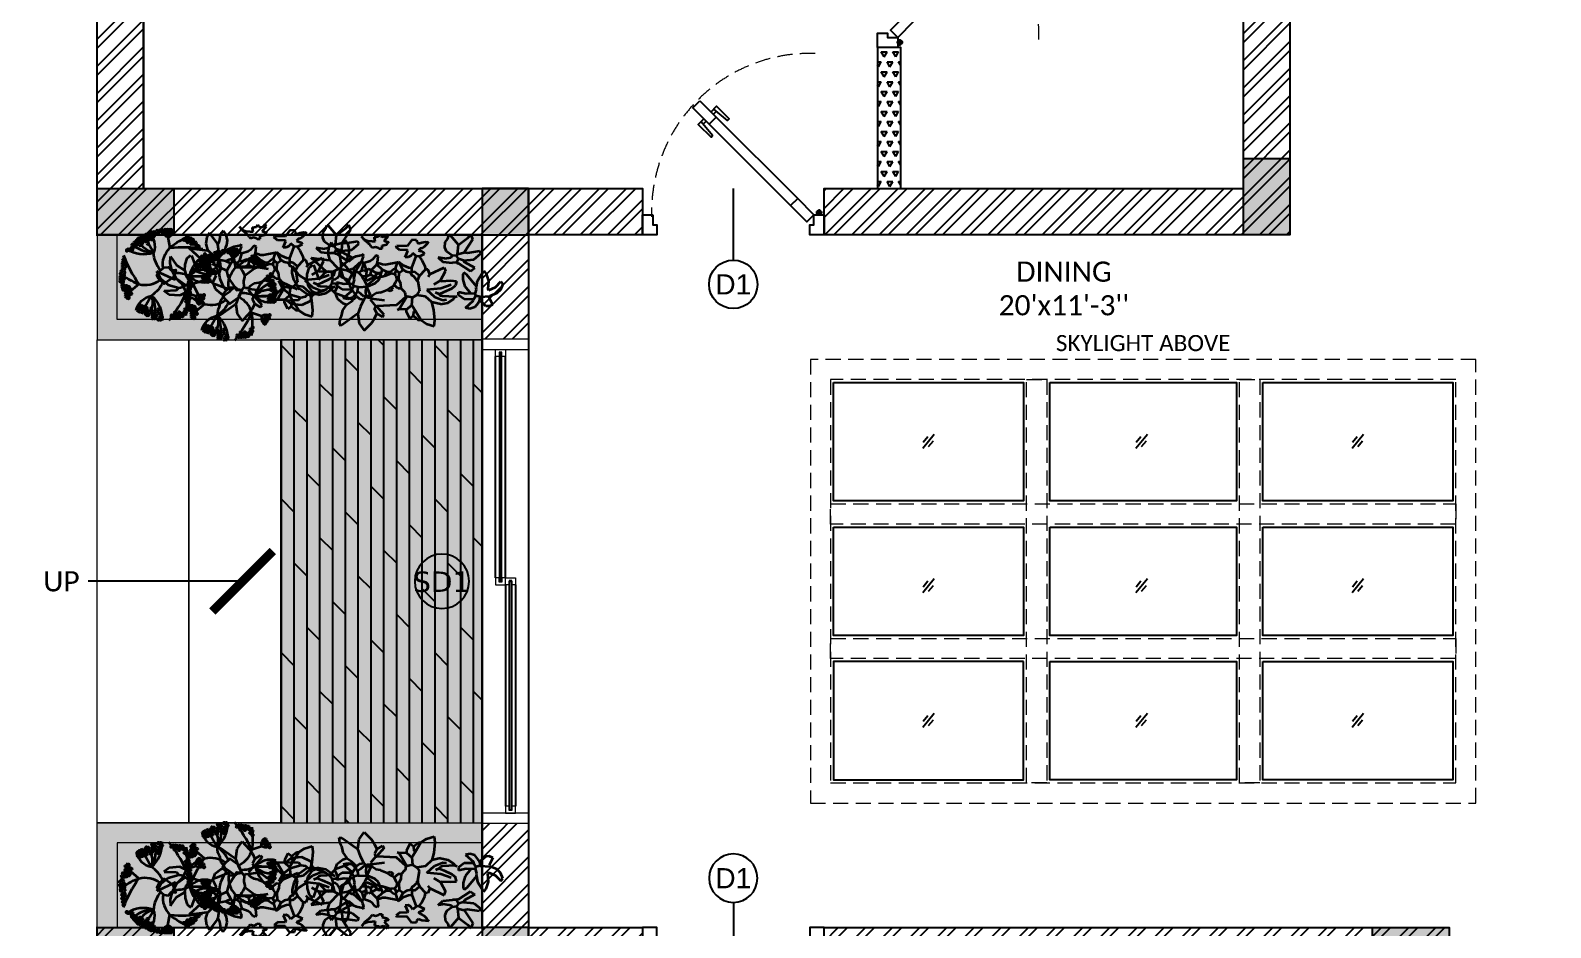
# Model space of a CAD drawing. Header units: millimetres. Extents: x -10000 to 124200, y -12045 to 23620.
# Drawn here: x 100319 to 107858, y 4510 to 8959 of the extents above; entities that cross this region are included whole.
import ezdxf
from ezdxf.enums import TextEntityAlignment as Align

# ---------------------------------------------------------------- set-up
doc = ezdxf.new("R2010")
doc.units = ezdxf.units.MM
doc.header["$LTSCALE"] = 150
doc.set_wipeout_variables(frame=1)
doc.linetypes.add('DASHED', pattern=[0.75, 0.5, -0.25])
for name, color, linetype in [('ad-Arrow', 32, 'Continuous'), ('ad-Column', 3, 'Continuous'), ('ad-Column Hatch', 125, 'Continuous'), ('ad-Door', 11, 'Continuous'), ('ad-Furniture', 8, 'Continuous'), ('ad-Text main', 7, 'Continuous'), ('ad-Text Main_Door&window Label', 7, 'Continuous'), ('ad-Wall', 240, 'Continuous'), ('ad-Wall hatch', 8, 'Continuous')]:
    doc.layers.add(name, color=color, linetype=linetype)
doc.layers.add('ad-Elevation 10', color=8, linetype='Continuous', lineweight=0)
for name, color, linetype, lineweight, true_color in [('ad-Framing', 30, 'Continuous', 35, 0xff7f00), ('ad-Landscape', 7, 'Continuous', 35, 0x007f00), ('ad-Landscape 2', 7, 'Continuous', 35, 0x264c00)]:
    doc.layers.add(name, color=color, linetype=linetype, lineweight=lineweight, true_color=true_color)
doc.layers.add('ad-Glass Sectionline', color=140, linetype='Continuous', true_color=0x00bfff)
doc.layers.add('ad-Verandah', color=7, linetype='Continuous', true_color=0xa57c52)
doc.layers.get('ad-Furniture').off()
doc.styles.add('6 U T S R N_Corridor-Basement$0$Standard', font='arial.ttf')
doc.styles.add('6 U T S R N_Typical Floor Plan$0$3BHK-E(NB)$0$grid_text', font='verdana.ttf', dxfattribs={"width": 0.9})
doc.styles.add('New Text Style', font='arial.ttf', dxfattribs={"height": 100})
doc.styles.get("Standard").update_dxf_attribs({"font": 'calibril.ttf'})
doc.dimstyles.new('A-100-DIM-INT (MM-FT)', dxfattribs={"dimscale": 50, "dimtxt": 2.4, "dimasz": 1, "dimexe": 5, "dimexo": 100, "dimgap": 1, "dimtad": 0, "dimdec": 0, "dimdsep": 46, "dimtxsty": 'Standard', "dimblk": 'ARCHTICK', "dimcen": 0.025, "dimse1": 1, "dimse2": 1, "dimclrd": 256, "dimclre": 256, "dimclrt": 256, "dimazin": 2, "dimtfac": 1, "dimtdec": 0, "dimtix": 1, "dimtmove": 2, "dimatfit": 3, "dimldrblk": 'ARCHTICK', "dimfxl": 1, "dimtolj": 1, "dimtzin": 0, "dimarcsym": 0})

# ---------------------------------------------------------------- blocks, each defined once
blk = doc.blocks.new('_ArchTick')
at = {"color": 0, "linetype": 'ByBlock', "const_width": 0.15}
blk.add_lwpolyline([(-0.5, -0.5), (0.5, 0.5)], dxfattribs=at)
blk = doc.blocks.new('busch1')
for p, q in [((-4.38, 7.36), (-3.78, 8.29)), ((-3.78, 8.29), (-2.83, 7.4)), ((3.42, 7.29), (4.09, 7.8)), ((4.09, 7.8), (5.08, 8.14)), ((5.08, 8.14), (5.19, 7.4)), ((-6.87, 7.43), (-6.56, 7.43)), ((-6.85, 7.18), (-6.87, 7.43)), ((-6.78, 6.73), (-6.85, 7.18)), ((-6.56, 6.36), (-6.78, 6.73)), ((-6.56, 7.43), (-4.64, 6.2)), ((-6.56, 6.36), (-6.33, 5.59)), ((-4.64, 6.2), (-4.49, 6.13)), ((-4.49, 6.13), (-4.38, 7.36)), ((-4.1, 5.22), (-4.49, 6.13)), ((-2.83, 7.4), (-2.4, 6.84)), ((-2.4, 6.84), (-2.1, 6.2)), ((-2.1, 6.2), (-2.34, 5.59)), ((-2.1, 6.2), (-1.41, 6.66)), ((-1.18, 6.43), (-2.1, 5.28)), ((-1.41, 6.66), (-1.18, 6.43)), ((0.74, 5.82), (0.51, 5.9)), ((1.66, 5.9), (0.74, 5.82)), ((0.74, 5.82), (1.79, 4.24)), ((2.05, 7.05), (1.66, 6.2)), ((1.66, 6.2), (1.66, 5.9)), ((1.66, 5.9), (2.35, 5.36)), ((2.51, 6.74), (2.05, 7.05)), ((2.74, 6.05), (2.35, 5.36)), ((2.51, 6.74), (3.12, 7.28)), ((2.51, 6.74), (2.58, 6.2)), ((2.58, 6.2), (2.74, 6.05)), ((2.74, 6.05), (3.42, 7.29)), ((3.12, 7.28), (3.43, 7.28)), ((5.11, 6.07), (4.89, 5.13)), ((5.19, 7.4), (5.11, 6.07)), ((9.64, 6.15), (9.09, 6.01)), ((9.09, 6.01), (10.16, 5.16)), ((10.27, 6), (9.64, 6.15)), ((10.7, 5.55), (10.27, 6)), ((11.68, 5.92), (11.32, 5.55)), ((12.11, 5.96), (11.68, 5.92)), ((12.55, 5.78), (12.11, 5.96)), ((12.55, 5.78), (12.16, 4.85)), ((-12.83, 4.56), (-13.44, 4.03)), ((-13.42, 4.05), (-11.87, 4.05)), ((-11.47, 4.74), (-12.83, 4.56)), ((-11.87, 4.05), (-11.56, 3.74)), ((-10.31, 4.25), (-11.47, 4.74)), ((-10.31, 4.25), (-10.18, 3.67)), ((-7.26, 3.28), (-6.99, 4.11)), ((-6.99, 4.11), (-6.32, 4.7)), ((-5.03, 4.36), (-6.79, 3.59)), ((-6.33, 5.59), (-5.79, 4.9)), ((-6.32, 4.7), (-5.79, 4.9)), ((-5.79, 4.9), (-5.03, 4.43)), ((-4.49, 3.97), (-5.26, 2.74)), ((-5.03, 4.43), (-5.03, 4.36)), ((-5.03, 4.36), (-4.49, 3.97)), ((-4.49, 3.97), (-4.17, 4.25)), ((-4.17, 4.25), (-3.64, 4.36)), ((-3.64, 4.36), (-4.1, 5.22)), ((-3.64, 4.36), (-3.33, 4.05)), ((-3.18, 4.2), (-3.33, 4.05)), ((-3.33, 4.05), (-3.33, 3.28)), ((-2.8, 4.2), (-3.18, 4.2)), ((-2.18, 5.28), (-2.8, 4.43)), ((-2.8, 4.43), (-2.72, 4.28)), ((-2.72, 4.28), (-2.8, 4.2)), ((-2.58, 3.96), (-2.8, 4.2)), ((-2.72, 4.28), (-1.03, 4.59)), ((-2.05, 3.66), (-2.58, 3.96)), ((-2.34, 5.59), (-2.18, 5.28)), ((-2.18, 5.28), (-2.1, 5.28)), ((-2.1, 5.28), (-2.03, 5.28)), ((0.46, 5.28), (-2.03, 5.28)), ((1.66, 4.28), (0.46, 5.28)), ((1.66, 4.2), (1.59, 3.74)), ((1.66, 4.2), (1.66, 4.28)), ((2.51, 4.43), (1.79, 4.24)), ((2.35, 5.36), (2.51, 4.43)), ((3.05, 4.13), (2.51, 4.43)), ((4.12, 4.36), (3.05, 4.13)), ((3.05, 4.13), (3.43, 3.67)), ((4.89, 5.13), (4.12, 4.36)), ((4.34, 3.53), (5.27, 4.45)), ((5.97, 5.43), (4.89, 5.13)), ((4.89, 5.13), (4.89, 5.2)), ((5.27, 4.45), (6.3, 4.92)), ((5.89, 4.13), (5.43, 3.9)), ((6.04, 4.36), (5.89, 4.13)), ((5.89, 4.13), (6.51, 3.9)), ((5.97, 5.43), (6.92, 5.29)), ((6.27, 4.43), (6.04, 4.36)), ((7.89, 4.59), (6.27, 4.43)), ((6.3, 4.92), (6.78, 4.87)), ((6.51, 3.9), (7.51, 3.51)), ((6.92, 5.29), (7.66, 4.85)), ((7.66, 4.85), (7.89, 4.59)), ((7.89, 4.59), (8.12, 4.51)), ((9.01, 4.93), (8.32, 4.39)), ((8.32, 4.39), (8.32, 4.01)), ((9.28, 4.26), (8.32, 4.01)), ((10.16, 5.01), (9.01, 4.93)), ((9.86, 4.24), (9.21, 3.34)), ((9.86, 4.24), (9.28, 4.26)), ((10.39, 4.32), (9.86, 4.24)), ((10.16, 5.16), (10.16, 5.01)), ((10.16, 5.01), (10.47, 4.55)), ((10.47, 4.55), (10.39, 4.32)), ((10.39, 4.32), (10.62, 3.78)), ((11.01, 4.7), (10.47, 4.55)), ((10.93, 5.24), (10.7, 5.55)), ((11.32, 5.55), (10.93, 5.24)), ((10.93, 5.24), (11.01, 4.7)), ((11.01, 4.7), (12.24, 4.7)), ((12.16, 3.93), (12.01, 3.78)), ((12.16, 4.85), (12.24, 4.7)), ((12.16, 3.93), (12.99, 3.59)), ((13.13, 4.37), (12.24, 4.7)), ((13.63, 3.96), (13.13, 4.37)), ((13.93, 3.24), (13.63, 3.96)), ((-11.95, 2.74), (-14.23, 1.55)), ((-13.71, 2.59), (-14.23, 1.55)), ((-13.73, 2.55), (-12.88, 3.32)), ((-12.88, 3.32), (-11.56, 3.74)), ((-11.79, 2.59), (-12.32, 1.49)), ((-11.79, 2.59), (-11.95, 2.74)), ((-10.71, 3.44), (-11.79, 2.59)), ((-11.56, 3.74), (-10.95, 3.67)), ((-10.95, 3.67), (-10.71, 3.44)), ((-10.71, 3.44), (-10.33, 3.44)), ((-10.68, 1.61), (-10.56, 2.38)), ((-10.56, 2.38), (-10.04, 3.14)), ((-10.18, 3.67), (-10.33, 3.44)), ((-10.02, 3.13), (-10.33, 3.44)), ((-9.68, 3.34), (-10.19, 3.69)), ((-9.63, 3.32), (-10.02, 3.13)), ((-8.75, 3.09), (-9.68, 3.34)), ((-8.33, 2.9), (-8.75, 3.09)), ((-7.95, 2.67), (-8.33, 2.9)), ((-7.26, 3.36), (-7.95, 2.67)), ((-7.95, 2.67), (-7.56, 2.21)), ((-6.95, 2.21), (-7.56, 2.21)), ((-7.56, 2.21), (-7.41, 1.74)), ((-7.26, 3.36), (-7.26, 3.28)), ((-7.26, 3.28), (-6.79, 2.44)), ((-6.79, 3.59), (-7.18, 3.44)), ((-6.79, 2.44), (-6.95, 2.21)), ((-5.26, 2.74), (-5.41, 1.9)), ((-3.41, 2.05), (-3.57, 1.82)), ((-3.18, 2.59), (-3.41, 2.05)), ((-3.33, 3.28), (-3.18, 2.74)), ((-3.18, 2.74), (-3.18, 2.59)), ((-3.18, 2.59), (-1.95, 1.74)), ((-1.49, 3.59), (-2.05, 3.66)), ((-1.49, 3.59), (-0.64, 3.28)), ((-0.64, 3.28), (-0.26, 3.44)), ((-0.64, 3.28), (-0.18, 2.97)), ((-0.26, 3.44), (0.05, 3.28)), ((-0.18, 2.97), (-0.03, 2.97)), ((0.05, 3.28), (-0.03, 2.97)), ((-0.03, 2.97), (0.28, 2.74)), ((0.74, 3.2), (0.28, 2.74)), ((0.28, 2.74), (0.43, 2.36)), ((0.43, 2.36), (0.66, 2.05)), ((0.66, 2.05), (0.59, 1.59)), ((0.66, 2.05), (0.89, 2.05)), ((1.12, 3.2), (0.74, 3.2)), ((1.13, 2.63), (0.89, 2.05)), ((0.89, 2.05), (0.97, 1.21)), ((1.51, 3.67), (1.12, 3.2)), ((1.12, 3.2), (1.13, 2.63)), ((1.59, 3.74), (1.51, 3.67)), ((3.05, 2.13), (2.74, 1.74)), ((3.28, 2.44), (3.05, 2.21)), ((3.05, 2.21), (3.05, 2.13)), ((3.28, 2.44), (3.43, 3.67)), ((3.28, 2.44), (3.28, 2.21)), ((3.28, 2.21), (3.51, 1.74)), ((6.13, 3.43), (4.34, 3.53)), ((6.12, 2.44), (5.28, 2.9)), ((6.12, 2.44), (6.2, 2.51)), ((6.12, 2.44), (6.81, 1.28)), ((7.44, 3.04), (6.13, 3.43)), ((6.2, 2.51), (7.43, 2.51)), ((7.43, 2.51), (8.12, 2.59)), ((7.51, 3.51), (7.97, 3.13)), ((8.12, 2.59), (7.97, 3.13)), ((9.21, 3.34), (9, 2.45)), ((9, 2.45), (9.01, 1.78)), ((10.62, 3.39), (9.47, 1.86)), ((10.62, 3.78), (10.55, 3.55)), ((10.55, 3.55), (10.62, 3.39)), ((10.62, 3.39), (10.77, 2.67)), ((10.77, 2.67), (11.62, 1.47)), ((11.93, 1.86), (12.18, 2.74)), ((12.18, 2.74), (12.01, 3.78)), ((12.99, 3.59), (13.7, 2.93)), ((13.7, 2.93), (13.93, 3.24)), ((-12.32, 1.49), (-12.49, 0.6)), ((-12.49, 0.6), (-12.43, -0.22)), ((-12.43, -0.22), (-11.7, 0.9)), ((-11.7, 0.9), (-10.68, 1.61)), ((-10.68, 1.61), (-10.63, 0.84)), ((-10.63, 0.84), (-10.35, 0.07)), ((-10.35, 0.07), (-9.84, -0.28)), ((-8.18, 0.67), (-10.03, -1.19)), ((-9.77, -0.26), (-9.18, 1.59)), ((-9.18, 1.59), (-8.33, 0.74)), ((-8.33, 0.74), (-8.18, 0.67)), ((-7.49, 0.74), (-8.18, 0.67)), ((-6.64, 0.36), (-7.72, -0.87)), ((-7.41, 1.74), (-7.49, 0.74)), ((-7.49, 0.74), (-6.64, 0.36)), ((-7.14, 1.7), (-7.41, 1.74)), ((-6.82, 1.48), (-7.14, 1.7)), ((-6.56, 1.13), (-6.82, 1.48)), ((-6.64, 0.36), (-6.49, 0.36)), ((-6.26, 1.44), (-6.56, 1.13)), ((-6.56, 1.13), (-6.41, 0.44)), ((-6.41, 0.44), (-6.49, 0.36)), ((-6.49, 0.36), (-6.26, 0.05)), ((-5.49, 0.67), (-6.41, 0.44)), ((-6.26, 0.05), (-6.41, -1.48)), ((-5.41, 1.9), (-6.26, 1.44)), ((-6.26, 0.05), (-5.49, -0.56)), ((-4.87, 0.98), (-5.49, 0.67)), ((-5.49, 0.67), (-4.95, 0.44)), ((-5.41, 1.9), (-4.87, 0.98)), ((-4.95, 0.44), (-4.8, 0.44)), ((-4.87, 0.98), (-4.64, 0.74)), ((-4.64, 0.74), (-4.8, 0.44)), ((-4.8, 0.44), (-3.87, -0.33)), ((-4.1, 0.98), (-4.64, 0.74)), ((-3.72, 1.44), (-4.1, 0.98)), ((-4.1, 0.98), (-3.72, 0.67)), ((-3.57, 1.82), (-3.72, 1.44)), ((-3.72, 1.44), (-3.03, 1.44)), ((-3.49, 0.82), (-3.72, 0.67)), ((-3.72, 0.67), (-3.41, -0.18)), ((-2.87, 0.59), (-3.49, 0.82)), ((-3.03, 1.44), (-2.64, 1.28)), ((-2.49, 0.74), (-2.87, 0.59)), ((-2.03, 1.67), (-2.64, 1.28)), ((-2.64, 1.28), (-2.57, 0.9)), ((-2.57, 0.9), (-2.49, 0.74)), ((-1.87, 1.13), (-2.49, 0.74)), ((-2.49, 0.74), (-2.49, 0.67)), ((-2.49, 0.67), (-1.8, 0.05)), ((-1.95, 1.74), (-2.03, 1.67)), ((-2.03, 1.67), (-1.95, 1.28)), ((-1.95, 1.74), (-1.49, 1.59)), ((-1.95, 1.28), (-1.87, 1.13)), ((-1.8, 1.05), (-1.87, 1.13)), ((-1.34, 1.36), (-1.8, 1.05)), ((-1.11, 0.74), (-1.8, 0.05)), ((-1.8, 0.05), (-1.72, -0.18)), ((-1.07, 0.1), (-1.73, -0.16)), ((-1.49, 1.59), (-1.34, 1.36)), ((-1.49, 1.59), (-1.18, 1.59)), ((-1.18, 1.59), (-1.34, 1.36)), ((-1.34, 1.36), (-1.34, 1.28)), ((-1.34, 1.28), (-1.11, 0.74)), ((-1.18, 1.59), (-0.87, 1.51)), ((-0.57, 1.05), (-1.11, 0.74)), ((-0.72, 0.13), (-1.07, 0.1)), ((-0.87, 1.51), (-0.11, 1.28)), ((-0.87, 1.51), (-0.57, 1.05)), ((0.82, -0.1), (-0.72, 0.13)), ((-0.57, 1.05), (-0.18, 1.05)), ((-0.11, 1.28), (-0.18, 1.05)), ((-0.18, 1.05), (0.28, 0.74)), ((0.36, 1.36), (-0.11, 1.28)), ((0.28, 0.74), (0.51, 0.67)), ((0.59, 1.59), (0.36, 1.36)), ((0.36, 1.36), (0.66, 0.9)), ((0.66, 0.9), (0.51, 0.67)), ((0.51, 0.67), (0.82, -0.1)), ((0.97, 1.21), (0.66, 0.9)), ((0.97, 1.21), (1.43, 0.9)), ((1.43, 0.82), (0.97, -0.18)), ((0.97, -0.18), (1.59, 0.34)), ((1.89, 1.13), (1.43, 0.82)), ((1.43, 0.9), (1.43, 0.82)), ((1.59, 0.34), (2.16, 0.59)), ((2.43, 1.28), (1.89, 1.13)), ((2.16, 0.59), (2.58, 0.67)), ((2.58, 1.67), (2.43, 1.28)), ((2.43, 1.28), (2.58, 1.21)), ((2.58, 1.74), (2.58, 1.67)), ((2.74, 1.74), (2.58, 1.67)), ((2.89, 1.21), (2.58, 1.21)), ((2.58, 1.21), (2.58, 0.67)), ((2.58, 0.67), (3.2, -0.79)), ((3.12, 1.36), (2.89, 1.21)), ((3.51, 1.74), (3.12, 1.36)), ((3.51, 1.74), (4.28, 0.98)), ((3.88, -0.24), (4.22, 0.53)), ((4.22, 0.53), (4.28, 0.98)), ((4.58, 0.98), (4.28, 0.98)), ((4.81, 1.59), (4.58, 1.9)), ((4.81, 1.59), (4.58, 0.98)), ((4.81, 1.59), (6.66, 0.82)), ((5.96, -0.48), (6.53, 0.08)), ((6.53, 0.08), (7.74, 0.28)), ((6.66, 0.82), (6.81, 1.28)), ((8.27, 0.28), (7.74, 0.28)), ((8.27, 0.36), (8.35, 0.36)), ((8.27, 0.36), (8.27, 0.28)), ((8.35, 0.36), (8.27, 0.28)), ((8.27, 0.28), (8.27, 0.21)), ((8.27, 0.21), (8.5, -0.18)), ((8.35, 0.36), (8.43, 0.36)), ((9.97, 1.44), (8.43, 0.36)), ((9.12, 0.05), (8.5, -0.18)), ((9.01, 1.78), (9.16, 1.62)), ((9.16, 1.62), (9.09, 1.55)), ((9.27, 0.28), (9.12, 0.05)), ((9.12, 0.05), (10.43, -0.02)), ((9.47, 1.86), (9.16, 1.62)), ((10.5, 1.05), (9.27, 0.28)), ((9.97, 1.44), (10.5, 1.05)), ((11.62, 1.47), (11.93, 1.86)), ((-10.03, -1.19), (-7.79, -0.79)), ((-7.89, -1.61), (-7.72, -0.87)), ((-7.73, -2.46), (-7.89, -1.61)), ((-7.79, -0.79), (-7.72, -0.87)), ((-6.49, -1.64), (-7.36, -3)), ((-6.41, -1.48), (-6.49, -1.64)), ((-6.41, -1.48), (-6.18, -1.89)), ((-6.18, -1.89), (-6.05, -2.39)), ((-5.49, -0.56), (-5.49, -0.64)), ((-5.49, -0.56), (-5.13, -0.82)), ((-5.49, -0.95), (-5.49, -0.64)), ((-5.29, -1.32), (-5.49, -0.95)), ((-5.19, -1.92), (-5.29, -1.32)), ((-5.13, -0.82), (-4.33, -1.14)), ((-4.33, -1.14), (-3.49, -1.25)), ((-3.87, -0.33), (-3.72, -0.33)), ((-3.41, -0.18), (-3.72, -0.33)), ((-3.72, -0.33), (-3.57, -0.72)), ((-3.57, -0.72), (-3.41, -1.02)), ((-3.57, -1.25), (-3.49, -1.25)), ((-3.41, -1.02), (-3.49, -1.25)), ((-3.49, -1.25), (-3.41, -1.41)), ((-2.63, -0.41), (-3.41, -0.18)), ((-2.32, -0.62), (-2.63, -0.41)), ((-1.95, -1.02), (-2.32, -0.62)), ((-1.72, -1.1), (-1.95, -1.02)), ((-1.72, -0.18), (-1.57, -0.95)), ((-1.57, -0.95), (-1.72, -1.1)), ((1.2, -1.64), (0.74, -2.02)), ((0.82, -0.1), (0.97, -0.18)), ((2.12, -1.64), (1.2, -1.64)), ((2.18, -0.68), (1.82, -0.72)), ((1.82, -0.72), (2.2, -1.48)), ((2.2, -1.48), (2.12, -1.64)), ((2.54, -0.83), (2.18, -0.68)), ((2.82, -1.18), (2.54, -0.83)), ((3.2, -0.79), (2.82, -1.18)), ((3.58, -0.72), (3.2, -0.79)), ((3.51, -1.48), (3.86, -1.35)), ((3.81, -1.72), (3.51, -1.48)), ((3.58, -0.72), (3.88, -0.24)), ((3.58, -0.72), (4.28, -1.02)), ((3.96, -1.74), (3.81, -1.72)), ((3.86, -1.35), (4.13, -1.2)), ((4.27, -1.91), (3.96, -1.74)), ((4.13, -1.2), (4.28, -1.02)), ((4.63, -2.22), (4.27, -1.91)), ((6.81, -0.33), (5.96, -0.48)), ((6.81, -0.33), (7.58, -0.41)), ((7.04, -1.18), (6.88, -1.7)), ((6.88, -1.7), (6.92, -2.37)), ((7.74, -0.64), (7.04, -1.18)), ((7.58, -0.41), (7.74, -0.64)), ((8.27, -0.56), (7.74, -0.64)), ((8.5, -0.18), (8.27, -0.56)), ((8.27, -0.56), (8.43, -0.79)), ((8.43, -0.79), (9.27, -0.95)), ((8.43, -0.79), (8.58, -1.95)), ((9.66, -0.87), (9.27, -0.95)), ((9.27, -0.95), (10.43, -2.56)), ((11.2, -1.02), (9.66, -0.87)), ((10.43, -0.02), (11.35, -0.72)), ((11.35, -0.72), (11.2, -1.02)), ((-7.36, -3), (-7.73, -2.46)), ((-6.05, -2.39), (-6.03, -2.72)), ((-5.64, -3.18), (-6.03, -2.72)), ((-5.64, -3.18), (-5.32, -2.69)), ((-5.32, -2.69), (-5.19, -1.92)), ((-3.26, -3.18), (-3.57, -3.56)), ((-2.72, -2.64), (-3.26, -3.1)), ((-3.26, -3.18), (-2.8, -3)), ((-3.26, -3.1), (-3.26, -3.18)), ((-2.8, -3), (-2.24, -2.91)), ((-2.49, -2.41), (-2.72, -2.64)), ((-2.41, -2.25), (-2.49, -2.33)), ((-2.49, -2.33), (-2.49, -2.41)), ((-2.41, -2.25), (-2.26, -2.1)), ((-2.26, -2.1), (-1.88, -2.2)), ((-2.24, -2.91), (-1.87, -2.87)), ((-1.87, -2.87), (-1.95, -3.33)), ((-1.95, -3.33), (-1.95, -3.41)), ((-1.95, -3.41), (-1.41, -3.48)), ((-1.88, -2.2), (-1.58, -2.1)), ((-1.58, -2.1), (-1.41, -1.95)), ((-1.41, -1.95), (-1.03, -1.95)), ((-1.41, -3.48), (-1.26, -3.71)), ((-1.26, -3.71), (-1.11, -3.49)), ((-1.11, -3.49), (-0.85, -3.41)), ((-1.03, -1.95), (-1.03, -2.33)), ((-1.03, -2.33), (-0.41, -2.41)), ((-0.85, -3.41), (-0.53, -3.46)), ((-0.26, -2.64), (-0.72, -2.87)), ((-0.72, -2.87), (-0.18, -3.48)), ((-0.53, -3.46), (-0.34, -3.71)), ((-0.41, -2.41), (-0.26, -2.64)), ((-0.18, -3.48), (-0.34, -3.71)), ((-0.11, -2.72), (-0.26, -2.64)), ((0.74, -2.02), (0.82, -2.18)), ((2.12, -2.1), (0.82, -2.18)), ((2.74, -2.87), (2.12, -2.1)), ((3.35, -2.79), (2.74, -2.87)), ((3.35, -2.56), (3.58, -2.33)), ((3.35, -2.79), (3.35, -2.56)), ((3.58, -2.33), (4.01, -2.47)), ((4.01, -2.47), (4.46, -2.51)), ((4.46, -2.51), (4.81, -2.48)), ((4.81, -2.48), (4.63, -2.22)), ((4.81, -2.48), (4.89, -2.56)), ((6.92, -2.37), (7.27, -2.79)), ((7.27, -2.79), (7.43, -3.25)), ((7.66, -3.18), (7.43, -3.25)), ((8.58, -1.95), (7.66, -3.18)), ((8.58, -1.95), (9.81, -2.79)), ((9.81, -2.79), (10.2, -3.18)), ((10.43, -2.56), (10.2, -3.18))]:
    blk.add_line(p, q)
for centre, start, end in [((-10.31, 4.25), 12.8043, 67.5333), ((0.46, 5.28), 49.844, 89.647)]:
    blk.add_arc(centre, 0.00000961, start, end)
blk = doc.blocks.new('Agac-p8')
at = {"color": 82}
blk.add_lwpolyline([(214.3, -98.8, -0.332157), (270.9, -91.5, 2.110716)], format="xyb", dxfattribs=at)
at = {"layer": 'ad-Landscape'}
for points in [[(16.3, 279.2, -0.2826), (-12.1, 229), (-24, 165.3, 0.08666), (-144.2, 235.3)], [(-12.1, 229, -0.332157), (-46.7, 274.3, 2.110716)], [(106.7, 260.8, 0.297027), (75.6, 134.5, 0.202579), (209.9, 191.6)], [(143.2, 243.7, 0.034752), (75.6, 134.5, 0.322006), (167.2, 228.6)], [(-55.5, 12.1, 0.124299), (-144.8, -7.9, 0.235359), (-244.2, 123.8, 3.344811)], [(18.2, 39.4, 0.239145), (-24, 165.3, 0.066971), (-223.4, 158.9)], [(32.6, 25.4, 0.160891), (75.6, 134.5, 0.235359), (239.3, 154.7, 3.344811)], [(259.3, 119.2, -0.066971), (165.1, -56.7, -0.237273), (35.8, -31)], [(-261.4, 79.9, -0.202579), (-144.8, -7.9, 0.322006), (-272.1, 24.4)], [(285.9, 12.4, -0.08666), (165.1, -56.7), (214.3, -98.8, 0.2826), (243.6, -148.6)], [(-269.7, -44, 0.297027), (-144.8, -7.9, -0.034752), (-273.2, -3.9)], [(-240.5, -131.5, -0.2826), (-182.8, -131), (-121.7, -109.5), (-121.7, -109.5, -0.217045), (-45, -15)], [(20.1, -46.5, 0.144947), (88.7, -127.5, 0.235359), (24.4, -279.4, 3.344811)], [(-182.8, -131, -0.332157), (-204.7, -183.7, 2.110716)], [(-122.2, -248.6, -0.08666), (-121.7, -109.5), (-121.7, -109.5, 0.066971), (-16.4, -279)], [(71, -272.4, -0.202579), (88.7, -127.5, 0.322006), (124.4, -253.9)], [(182.5, -217.7, 0.297027), (88.7, -127.5, -0.034752), (149.5, -240.7)]]:
    blk.add_lwpolyline(points, format="xyb", dxfattribs=at)
blk.add_lwpolyline([(-56.6, 15.2), (-44.5, -16.5), (12, -54.5), (43.1, -23.8), (55.3, -1.9), (31, 27.3), (13.4, 44), (-15.3, 46.8), (-32.3, 27.3), (-59.1, 29.8)], close=True, dxfattribs=at)
at = {"layer": 'ad-Landscape 2'}
for centre in [(-180.8, 196), (-165.1, 211.7), (-165.1, 190.1), (-153.4, 211.7), (-153.4, 190.1), (-151.4, 219.5), (-151.4, 198), (-137.7, 225.4), (-137.7, 203.8), (-131.9, 221.5), (-131.9, 199.9), (-124, 231.3), (-124, 209.7), (-108.4, 215.6), (-32, 272.4), (-32, 250.8), (-22.2, 272.4), (-22.2, 264.5), (-22.2, 250.8), (-22.2, 243), (-8.5, 272.4), (-8.5, 250.8), (-0.7, 262.6), (-0.7, 241), (5.2, 272.4), (5.2, 250.8), (20.9, 270.4), (20.9, 260.6), (38.5, 268.5), (46.3, 258.7), (54.1, 266.5), (67.8, 256.7), (73.7, 258.7), (73.7, 237.1), (85.5, 239.1), (85.5, 217.5), (91.3, 258.7), (91.3, 237.1), (103.1, 252.8), (103.1, 239.1), (103.1, 231.3), (103.1, 217.5), (110.9, 211.7), (110.9, 190.1), (120.7, 243), (120.7, 221.5), (124.6, 227.3), (124.6, 205.8), (132.5, 237.1), (132.5, 215.6), (142.3, 235.2), (142.3, 213.6), (146.2, 213.6), (146.2, 192.1), (152, 227.3), (152, 205.8), (157.9, 203.8), (157.9, 182.3), (167.7, 219.5), (167.7, 198), (175.5, 209.7), (175.5, 188.2), (181.4, 203.8), (181.4, 182.3), (193.2, 194.1), (-243.5, 115.7), (-237.6, 123.6), (-231.7, 109.8), (-223.9, 98.1), (-218, 109.8), (-198.4, 172.5), (-188.6, 178.4), (-180.8, 174.5), (193.2, 172.5), (206.9, 176.4), (206.9, 154.9), (214.7, 156.8), (230.4, 152.9), (238.2, 149), (257.8, 104), (-267, 23.7), (-265, -3.7), (-261.1, 62.9), (-261.1, 41.3), (-261.1, 10), (-255.2, 33.5), (-255.2, 21.7), (-251.3, 0.2), (-249.3, 84.4), (-249.3, 72.6), (-247.4, 57), (-243.5, 47.2), (-239.5, 82.4), (-239.5, 31.5), (-233.7, 72.6), (-233.7, -3.7), (-229.8, 58.9), (248, 72.6), (248, 51.1), (253.9, 35.4), (253.9, 13.9), (255.8, -1.8), (257.8, 82.4), (261.7, 86.4), (261.7, 64.8), (263.6, 39.4), (265.6, 64.8), (265.6, 43.3), (273.4, 17.8), (273.4, -3.7), (-265, -33.1), (-259.1, -15.5), (-257.2, -40.9), (-255.2, -23.3), (-245.4, -13.5), (-243.5, -35.1), (-237.6, -27.2), (-223.9, -27.2), (220.6, -86), (226.4, -76.2), (226.4, -97.7), (240.1, -70.3), (240.1, -91.8), (246, -86), (253.9, -68.3), (253.9, -89.9), (255.8, -23.3), (255.8, -68.3), (261.7, -87.9), (263.6, -21.4), (263.6, -42.9), (267.6, -48.8), (267.6, -70.3), (279.3, -15.5), (279.3, -37), (-231.7, -125.1), (-227.8, -142.8), (-216, -138.8), (-212.1, -160.4), (-208.2, -152.5), (-204.3, -129.1), (-204.3, -174.1), (-200.4, -150.6), (-194.5, -152.5), (157.9, -189.8), (212.7, -115.3), (220.6, -107.5), (228.4, -119.3), (228.4, -140.8), (234.3, -101.6), (234.3, -123.2), (246, -107.5), (246, -109.5), (246, -131), (-127.9, -199.5), (-126, -223), (-118.2, -236.8), (-114.2, -213.3), (-104.4, -236.8), (-101, -251.4), (-92.7, -240.7), (-84.9, -254.4), (-81, -230.9), (-71.2, -254.4), (-65.3, -242.6), (-57.5, -256.3), (-53.5, -232.8), (-43.8, -256.3), (-34, -250.5), (24.8, -258.3), (32.6, -272), (36.5, -248.5), (46.3, -272), (48.3, -213.3), (48.3, -234.8), (62, -250.5), (69.8, -264.2), (73.7, -240.7), (81.6, -223), (81.6, -244.6), (83.5, -264.2), (91.3, -207.4), (91.3, -228.9), (109, -223), (109, -244.6), (118.8, -203.5), (118.8, -225), (124.6, -215.2), (124.6, -236.8), (126.6, -199.5), (126.6, -221.1), (134.4, -197.6), (134.4, -219.1), (140.3, -223), (146.2, -193.7), (146.2, -215.2), (157.9, -211.3), (161.8, -201.5), (161.8, -223), (169.7, -195.6), (169.7, -217.2)]:
    blk.add_circle(centre, 5.54, dxfattribs=at)
blk = doc.blocks.new('zw$5F1F')
at = {"transparency": 33554559}
h = blk.add_hatch(color=43, dxfattribs=at)
h.dxf.hatch_style = 1
h.paths.add_polyline_path([(0, 0), (1910, 0), (1910, 100), (100, 100), (100, 520), (0, 520)])
at = {"layer": 'ad-Wall hatch', "transparency": 33554483}
h = blk.add_hatch(color=74, dxfattribs=at)
h.dxf.hatch_style = 1
h.paths.add_polyline_path([(100, 520), (1910, 520), (1910, 100), (100, 100)])
at = {"layer": 'ad-Verandah', "lineweight": 9}
for points in [[(0, 0), (1910, 0), (1910, 100), (100, 100), (100, 520), (0, 520)], [(100, 520), (1910, 520), (1910, 100), (100, 100)]]:
    blk.add_lwpolyline(points, close=True, dxfattribs=at)
at = {"layer": 'ad-Landscape', "xscale": -0.8129134488704248, "yscale": 0.8129134488704248, "zscale": 0.8129134488704248}
for p in [(341.6, 322.5), (667.2, 223.5)]:
    blk.add_blockref('Agac-p8', p, dxfattribs=at)
at = {"layer": 'ad-Landscape', "color": 98, "ltscale": 10, "xscale": -39.35628013533179, "yscale": 39.35628013533176, "zscale": 39.35628013533176, "rotation": 182.6481936611812}
for p in [(852.6, 426.4), (1457.7, 378.7)]:
    blk.add_blockref('busch1', p, dxfattribs=at)
blk = doc.blocks.new('6 U T S R N_Typical Floor Plan$0$ad_Window Tag')
blk.add_circle((0, 0), 150)
at = {"style": '6 U T S R N_Typical Floor Plan$0$3BHK-E(NB)$0$grid_text', "width": 0.9}
blk.add_attdef('D1', text='', height=125, dxfattribs=at).set_placement((0, 0), align=Align.MIDDLE_CENTER)
blk = doc.blocks.new('zw$C7D6')
at = {"layer": 'ad-Text Main_Door&window Label'}
ref = blk.add_blockref('6 U T S R N_Typical Floor Plan$0$ad_Window Tag', (1710, 6227.5), dxfattribs=dict(at, xscale=-0.9, yscale=0.9, zscale=0.9))
ref.add_attrib('D1', 'SD1', dxfattribs={"height": 101.25, "rotation": 1800, "style": '6 U T S R N_Typical Floor Plan$0$3BHK-E(NB)$0$grid_text'}).set_placement((1709, 6225.4), align=Align.MIDDLE_CENTER)
at = {"layer": 'ad-Text main', "insert": (4794.8, 7679.2), "char_height": 100, "width": 715.45, "attachment_point": 5, "bg_fill": 2}
blk.add_mtext("DINING\\P20'x11'-3''", dxfattribs=at)
blk = doc.blocks.new('zw$EEF9')
at = {"layer": 'ad-Glass Sectionline'}
for points in [[(-28.2, -34.6), (28.2, 34.6)], [(-26.8, -5.8), (-3.4, 23.4)], [(-0.3, -27.4), (23.6, 1.4)]]:
    blk.add_lwpolyline(points, dxfattribs=at)
blk = doc.blocks.new('A$C575aefc2')
for p in [(100, -766.7), (100, -1433.3)]:
    blk.add_point(p)
at = {"layer": 'ad-Elevation 10', "linetype": 'DASHED'}
for points in [[(0, -2200), (3300, -2200), (3300, 0), (0, 0)], [(100, -2100), (3200, -2100), (3200, -100), (100, -100)], [(1071.7, -100), (1171.7, -100), (1171.7, -2100), (1071.7, -2100)], [(2128.3, -100), (2228.3, -100), (2228.3, -2100), (2128.3, -2100)], [(100, -716.7), (3200, -716.7), (3200, -816.7), (100, -816.7)], [(100, -1383.3), (3200, -1383.3), (3200, -1483.3), (100, -1483.3)]]:
    blk.add_lwpolyline(points, close=True, dxfattribs=at)
at = {"layer": 'ad-Glass Sectionline', "transparency": 33554585}
for points in [[(115, -115), (1056.7, -115), (1056.7, -701.7), (115, -701.7)], [(1186.7, -115), (2113.3, -115), (2113.3, -701.7), (1186.7, -701.7)], [(2243.3, -115), (3185, -115), (3185, -701.7), (2243.3, -701.7)], [(115, -831.7), (1056.7, -831.7), (1056.7, -1368.3), (115, -1368.3)], [(1186.7, -831.7), (2113.3, -831.7), (2113.3, -1368.3), (1186.7, -1368.3)], [(2243.3, -831.7), (3185, -831.7), (3185, -1368.3), (2243.3, -1368.3)], [(1056.7, -1498.3), (115, -1498.3), (115, -2085), (1056.7, -2085)], [(1186.7, -1498.3), (2113.3, -1498.3), (2113.3, -2085), (1186.7, -2085)], [(2243.3, -1498.3), (3185, -1498.3), (3185, -2085), (2243.3, -2085)]]:
    blk.add_lwpolyline(points, close=True, dxfattribs=at)
for p in [(585.8, -405), (1642.5, -405), (2714.2, -405), (585.8, -1121.6), (1642.5, -1121.6), (2714.2, -1121.6), (585.8, -1788.3), (1642.5, -1788.3), (2714.2, -1788.3)]:
    blk.add_blockref('zw$EEF9', p)
at = {"layer": 'ad-Text main', "insert": (1650, 80.9), "char_height": 80, "width": 1099.819, "attachment_point": 5}
blk.add_mtext('SKYLIGHT ABOVE', dxfattribs=at)
blk = doc.blocks.new('zw$BB2B')
blk.add_blockref('A$C575aefc2', (3537.5, 7327.5))
blk = doc.blocks.new('*U133')
for p, q in [((-534, 613.8), (-548.9, 598.9)), ((-599.2, 548.7), (-584.3, 563.6)), ((-8.3, 111.1), (-41.7, 111.1)), ((-25, 127.8), (-25, 94.4))]:
    blk.add_line(p, q)
for points in [[(-615.7, 665.7), (-534.9, 584.9), (-570.2, 549.5), (-651, 630.3)], [(-130.8, 180.8), (-534.9, 584.9), (-570.2, 549.5), (-166.2, 145.5)], [(-50, 100), (-130.8, 180.8), (-166.2, 145.5), (-85.4, 64.6)], [(-850, 100), (-850, 50), (-828.6, 50), (-828.6, 35.7), (-828.6, 0), (-900, 0), (-900, 100)], [(-50, 100), (0, 100), (0, 0), (-71.4, 0), (-71.4, 35.7), (-71.4, 50), (-50, 50)]]:
    blk.add_lwpolyline(points, close=True)
for points in [[(-560.7, 610.7), (-533.2, 638.2), (-470.4, 575.4), (-478.3, 567.5), (-546.9, 624.5)], [(-596.1, 575.4), (-623.6, 547.9), (-560.7, 485.1), (-552.9, 492.9), (-609.9, 561.5)]]:
    blk.add_lwpolyline(points)
blk.add_circle((-25, 111.1), 11.1)
at = {"color": 8, "linetype": 'DASHED', "lineweight": 0}
blk.add_arc((-69.8, 114.8), 785.6, 88.18808, 181.81192, dxfattribs=at)
at = {"layer": 'ad-Text Main_Door&window Label'}
blk.add_line((-450, -125), (-450, 230), dxfattribs=at)
blk.add_circle((-450.3, -245), 120, dxfattribs=at)
at = {"layer": 'ad-Text Main_Door&window Label', "style": 'New Text Style'}
blk.add_attdef('D1', text='', height=100, dxfattribs=at).set_placement((-450.3, -245), align=Align.MIDDLE_CENTER)
blk = doc.blocks.new('$ZCDB_AUDIT_GENERATED_C77D')
blk.add_wipeout([(0, 230), (2400, 230), (2400, 0), (0, 0)]).dxf.layer = 'ad-Elevation 10'
at = {"layer": 'ad-Elevation 10'}
for points in [[(2400, 230), (0, 230)], [(2400, 0), (0, 0)]]:
    blk.add_lwpolyline(points, dxfattribs=at)
for points in [[(50, 0), (50, 230), (0, 230), (0, 0)], [(2350, 0), (2400, 0), (2400, 230), (2350, 230)], [(1217.5, 133), (1217.5, 115), (1182.5, 115), (1182.5, 165), (1217.5, 165), (1217.5, 147), (1195.5, 147), (1195.5, 133)], [(2315, 133), (2315, 115), (2350, 115), (2350, 165), (2315, 165), (2315, 147), (2337, 147), (2337, 133)], [(85, 83), (85, 65), (50, 65), (50, 115), (85, 115), (85, 97), (63, 97), (63, 83)], [(1182.5, 83), (1182.5, 65), (1217.5, 65), (1217.5, 115), (1182.5, 115), (1182.5, 97), (1204.5, 97), (1204.5, 83)]]:
    blk.add_lwpolyline(points, close=True, dxfattribs=at)
at = {"layer": 'ad-Glass Sectionline'}
for points in [[(1217.5, 165), (2315, 165)], [(1182.5, 115), (85, 115)], [(1217.5, 115), (2315, 115)], [(1182.5, 65), (85, 65)]]:
    blk.add_lwpolyline(points, dxfattribs=at)
for points in [[(1200, 95), (65, 95), (65, 85), (1200, 85)], [(1200, 145), (2335, 145), (2335, 135), (1200, 135)]]:
    blk.add_lwpolyline(points, close=True, dxfattribs=at)
blk = doc.blocks.new('*U92')
blk.add_blockref('$ZCDB_AUDIT_GENERATED_C77D', (0, 0))
blk = doc.blocks.new('*U130')
for p, q in [((8.3, -111.1), (41.7, -111.1)), ((25, -127.8), (25, -94.4)), ((534, -613.8), (548.9, -598.9)), ((599.2, -548.7), (584.3, -563.6))]:
    blk.add_line(p, q)
for points in [[(50, -100), (0, -100), (0, 0), (71.4, 0), (71.4, -35.7), (71.4, -50), (50, -50)], [(850, -100), (850, -50), (828.6, -50), (828.6, -35.7), (828.6, 0), (900, 0), (900, -100)], [(50, -100), (130.8, -180.8), (166.2, -145.5), (85.4, -64.6)], [(130.8, -180.8), (534.9, -584.9), (570.2, -549.5), (166.2, -145.5)], [(615.7, -665.7), (534.9, -584.9), (570.2, -549.5), (651, -630.3)]]:
    blk.add_lwpolyline(points, close=True)
for points in [[(596.1, -575.4), (623.6, -547.9), (560.7, -485.1), (552.9, -492.9), (609.9, -561.5)], [(560.7, -610.7), (533.2, -638.2), (470.4, -575.4), (478.3, -567.5), (546.9, -624.5)]]:
    blk.add_lwpolyline(points)
blk.add_circle((25, -111.1), 11.1)
at = {"color": 8, "linetype": 'DASHED', "lineweight": 0}
blk.add_arc((69.8, -114.8), 785.6, 268.18808, 1.81192, dxfattribs=at)
at = {"layer": 'ad-Text Main_Door&window Label'}
blk.add_line((450, 125), (450, -230), dxfattribs=at)
blk.add_circle((450.3, 245), 120, dxfattribs=at)
at = {"layer": 'ad-Text Main_Door&window Label', "style": 'New Text Style'}
blk.add_attdef('D1', text='', height=100, dxfattribs=at).set_placement((450.3, 245), align=Align.MIDDLE_CENTER)
blk = doc.blocks.new('*U131')
for p, q in [((8.3, -111.1), (41.7, -111.1)), ((25, -127.8), (25, -94.4)), ((528.5, -478), (513.6, -492.9)), ((463.3, -543.1), (478.2, -528.2))]:
    blk.add_line(p, q)
for points in [[(50, -100), (0, -100), (0, 0), (71.4, 0), (71.4, -35.7), (71.4, -50), (50, -50)], [(750, -100), (750, -50), (728.6, -50), (728.6, -35.7), (728.6, 0), (800, 0), (800, -100)], [(50, -100), (130.8, -180.8), (166.2, -145.5), (85.4, -64.6)], [(130.8, -180.8), (464.2, -514.2), (499.5, -478.8), (166.2, -145.5)], [(545, -595), (464.2, -514.2), (499.5, -478.8), (580.3, -559.6)]]:
    blk.add_lwpolyline(points, close=True)
for points in [[(525.4, -504.7), (552.8, -477.2), (490, -414.3), (482.2, -422.2), (539.2, -490.8)], [(490, -540), (462.5, -567.5), (399.7, -504.7), (407.6, -496.8), (476.2, -553.8)]]:
    blk.add_lwpolyline(points)
blk.add_circle((25, -111.1), 11.1)
at = {"color": 8, "linetype": 'DASHED', "lineweight": 0}
blk.add_arc((62.1, -102.1), 698.3, 268.18808, 1.81192, dxfattribs=at)
at = {"layer": 'ad-Text Main_Door&window Label'}
blk.add_line((400, 125), (400, -230), dxfattribs=at)
blk.add_circle((400.3, 245), 120, dxfattribs=at)
at = {"layer": 'ad-Text Main_Door&window Label', "style": 'New Text Style'}
blk.add_attdef('D1', text='', height=100, dxfattribs=at).set_placement((400.3, 245), align=Align.MIDDLE_CENTER)
blk = doc.blocks.new('zw$6EBD')
at = {"layer": 'ad-Wall hatch', "transparency": 33554610}
h = blk.add_hatch(dxfattribs=at)
h.set_pattern_fill('ANSI32', color=256, scale=10, angle=1e-14)
h.paths.add_polyline_path([(230, 4280), (230, 230), (6475, 230), (6475, 4280), (3605, 4280), (3605, 4510), (6705, 4510), (6705, 230), (7405, 230), (7405, 0), (0, 0), (0, 4510), (1910, 4510), (1910, 7945), (0, 7945), (0, 12355), (10375, 12355), (10375, 9605), (10145, 9605), (10145, 12125), (5915, 12125), (5915, 7945), (3605, 7945), (3605, 8175), (5685, 8175), (5685, 12125), (230, 12125), (230, 8175), (2705, 8175), (2705, 7945), (2140, 7945), (2140, 4510), (2705, 4510), (2705, 4280)])
h = blk.add_hatch(dxfattribs=at)
h.set_pattern_fill('TRIANG', color=256, scale=6)
h.set_pattern_definition([(60, (-3146.195, 6205.71), (-28.575, 49.49335), [28.575, -28.575]), (120, (-3146.195, 6205.71), (-57.15, 3e-08), [28.575, -28.575]), (0, (-3160.48, 6230.457), (28.575, 49.49335), [28.575, -28.575])])
h.paths.add_polyline_path([(3870, 8175), (3985, 8175), (3985, 8875), (3870, 8875)])
at = {"layer": 'ad-Wall'}
blk.add_lwpolyline([(3870, 8175), (3985, 8175), (3985, 8875), (3870, 8875)], close=True, dxfattribs=at)
at = {"layer": 'ad-Door', "ltscale": 5}
for name, p, rotation, values in [('*U131', (3870, 8875), 90, {'D1': 'D2'}), ('*U133', (3605, 7945), 359.9999999999999, {'D1': 'D1'})]:
    blk.add_blockref(name, p, dxfattribs=dict(at, rotation=rotation)).add_auto_attribs(values)
ref = blk.add_blockref('*U130', (3605, 4510), dxfattribs=dict(at, xscale=-1, rotation=359.9999999999999))
ref.add_attrib('D1', 'D1', dxfattribs={"layer": 'ad-Text Main_Door&window Label', "height": 100, "style": 'New Text Style'}).set_placement((3154.7, 4755), align=Align.MIDDLE_CENTER)
at = {"rotation": 270}
blk.add_blockref('*U92', (1910, 7427.5), dxfattribs=at)
at = {"layer": 'ad-Wall'}
for points in [[(3605, 4280), (3605, 4510), (6705, 4510), (6705, 230)], [(0, 0), (0, 4510), (1910, 4510), (1910, 7945), (0, 7945), (0, 12355), (10375, 12355)], [(10145, 12125), (5915, 12125), (5915, 7945), (3605, 7945), (3605, 8175), (5685, 8175), (5685, 12125), (230, 12125), (230, 8175), (2705, 8175), (2705, 7945), (2140, 7945), (2140, 4510), (2705, 4510), (2705, 4280)]]:
    blk.add_lwpolyline(points, dxfattribs=at)
blk = doc.blocks.new('zw$6AA0')
at = {"layer": 'ad-Column Hatch', "transparency": 33554687}
h = blk.add_hatch(color=256, dxfattribs=at)
h.dxf.hatch_style = 1
h.paths.add_polyline_path([(0, -230), (380, -230), (380, 0), (0, 0)])
at = {"layer": 'ad-Column'}
blk.add_lwpolyline([(0, -230), (380, -230), (380, 0), (0, 0)], close=True, dxfattribs=at)
blk = doc.blocks.new('zw$C199')
at = {"layer": 'ad-Column Hatch', "transparency": 33554687}
h = blk.add_hatch(color=256, dxfattribs=at)
h.dxf.hatch_style = 1
h.paths.add_polyline_path([(0, 0), (230, 0), (230, 230), (0, 230)])
at = {"layer": 'ad-Column'}
blk.add_lwpolyline([(0, 0), (230, 0), (230, 230), (0, 230)], close=True, dxfattribs=at)
blk = doc.blocks.new('1215E_Columns')
at = {"layer": 'ad-Column', "xscale": -1}
for p, rotation in [((5915, 7945), 270), ((0, 7945), 179.9999999999995), ((0, 4280), 179.9999999999995), ((6705, 4510), 359.9999999999996)]:
    blk.add_blockref('zw$6AA0', p, dxfattribs=dict(at, rotation=rotation))
at = {"layer": 'ad-Column', "rotation": 359.9999999999996}
for p in [(1910, 7945), (1910, 4280)]:
    blk.add_blockref('zw$C199', p, dxfattribs=at)
blk = doc.blocks.new('zw$6A3A')
at = {"layer": 'ad-Framing', "const_width": 10}
for points in [[(10375, 0), (10375, -4410), (8460, -4410), (8460, -7845), (10375, -7845), (10375, -12355), (0, -12355), (0, -7845), (1910, -7845), (1910, -4410), (0, -4410), (0, 0)], [(10145, -230), (10145, -4180), (8230, -4180), (8230, -8075), (10145, -8075), (10145, -12125), (230, -12125), (230, -8075), (2140, -8075), (2140, -4180), (230, -4180), (230, -230)]]:
    blk.add_lwpolyline(points, close=True, dxfattribs=at)
blk = doc.blocks.new('zw$FE9C')
at = {"layer": 'ad-Verandah', "transparency": 33554559}
h = blk.add_hatch(color=256, dxfattribs=at)
h.dxf.hatch_style = 1
h.paths.add_polyline_path([(1910, 7425), (910, 7425), (910, 5030), (1910, 5030)])
at = {"layer": 'ad-Verandah', "transparency": 33554687}
h = blk.add_hatch(dxfattribs=at)
h.set_pattern_fill('DOLMIT', color=256, scale=10, angle=270)
h.set_pattern_definition([(270, (980, 5110), (63.5, -1e-14), []), (315, (980, 5110), (127, 127), [89.803, -179.605])])
h.paths.add_polyline_path([(910, 5030), (1910, 5030), (1910, 7425), (910, 7425)])
at = {"layer": 'ad-Verandah', "color": 33, "lineweight": 9}
blk.add_lwpolyline([(910, 5030), (455, 5030), (455, 7425), (910, 7425)], close=True, dxfattribs=at)
at = {"layer": 'ad-Verandah', "lineweight": 9}
blk.add_lwpolyline([(1910, 7425), (910, 7425), (910, 5030), (1910, 5030)], close=True, dxfattribs=at)
blk.add_blockref('zw$5F1F', (0, 7425))
at = {"xscale": -1, "rotation": 180}
blk.add_blockref('zw$5F1F', (0, 5030), dxfattribs=at)
at = {"layer": 'ad-Text main', "insert": (-177.1, 6226.8, 0), "char_height": 100, "width": 207.6, "attachment_point": 5, "style": '6 U T S R N_Corridor-Basement$0$Standard', "bg_fill": 2}
blk.add_mtext('{\\fCalibri Light|b0|i0|c0|p34;UP}', dxfattribs=at)
at = {"layer": 'ad-Verandah', "color": 33, "lineweight": 9}
blk.add_lwpolyline([(455, 5030), (0, 5030), (0, 7425), (455, 7425)], close=True, dxfattribs=at)
at = {"layer": 'ad-Arrow'}
blk.add_leader([(721.4, 6227.5), (-45.2, 6227.5)], dimstyle='A-100-DIM-INT (MM-FT)', override={"dimscale": 1, "dimasz": 300, "dimgap": 50, "dimtad": 0}, dxfattribs=at)
blk = doc.blocks.new('1215_East Villa')
at = {"layer": 'ad-Verandah'}
blk.add_blockref('zw$FE9C', (0, 0), dxfattribs=at)
at = {"layer": 'ad-Text main'}
blk.add_blockref('zw$C7D6', (0, 0), dxfattribs=at)
at = {"layer": 'ad-Furniture'}
blk.add_blockref('zw$BB2B', (0, 0), dxfattribs=at)
blk.add_blockref('zw$6EBD', (0, 0))
blk.add_blockref('1215E_Columns', (0, 0))

msp = doc.modelspace()

# ---------------------------------------------------------------- block references
msp.add_blockref('1215_East Villa', (100650, 0))

# ---------------------------------------------------------------- next in the draw order: block references
msp.add_blockref('zw$6A3A', (100650, 12355))

doc.saveas('drawing.dxf')
